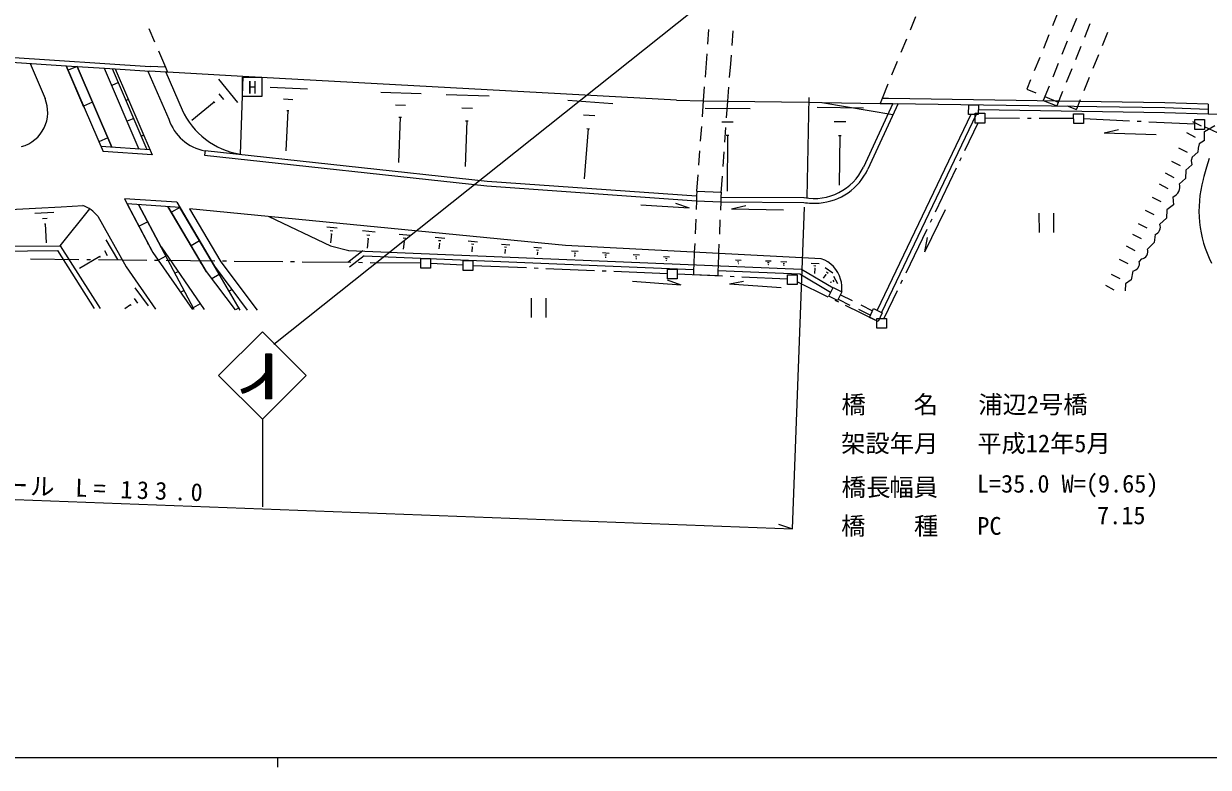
# Model space of a CAD drawing. Units: millimetres, scale not verified. Extents: x 40000 to 680000, y 20000 to 380000.
# Drawn here: x 241865 to 363878, y 204000 to 280614 of the extents above; entities that cross this region are included whole.
import ezdxf
from ezdxf.enums import TextEntityAlignment as Align

# ---------------------------------------------------------------- set-up
doc = ezdxf.new("R2010")
doc.units = ezdxf.units.MM
doc.header["$LTSCALE"] = 1000
for name, color, linetype, lineweight in [('M-BGD', 7, 'Continuous', 13), ('M-BMK-ROW', 30, 'Continuous', 13), ('M-STR-HTXT', 7, 'Continuous', 13), ('M-STR-STR1', 1, 'Continuous', 13), ('M-STR-STRC', 7, 'Continuous', 13), ('M-TTL-BAND', 7, 'Continuous', 13)]:
    doc.layers.add(name, color=color, linetype=linetype, lineweight=lineweight)
doc.styles.add('ＭＳ ゴシック', font='')
doc.styles.get('ＭＳ ゴシック').set_extended_font_data('MS Gothic')

msp = doc.modelspace()

# ---------------------------------------------------------------- linework, layer by layer
at = {"layer": 'M-BGD'}
for p, q in [((312327, 278508), (312438, 280004)), ((314825, 278369), (314937, 279865)), ((312181, 276552), (312253, 277511)), ((314685, 276483), (314751, 277372)), ((242530, 276518), (244074, 272894)), ((246245, 276280), (250035, 267439)), ((248070, 272025), (246245, 276280)), ((246246, 276277), (246246, 276277)), ((247367, 276200), (246446, 275809)), ((247367, 276200), (250936, 267880)), ((250936, 267880), (247367, 276200)), ((250171, 276021), (253740, 267681)), ((254592, 267621), (251022, 275962)), ((251293, 275952), (255083, 267091)), ((312074, 275118), (312181, 276552)), ((314578, 275064), (314685, 276483)), ((251634, 274540), (250933, 274239)), ((254668, 275723), (256813, 270787)), ((256521, 275624), (256521, 275622)), ((256521, 275622), (258175, 271749)), ((264422, 275187), (256681, 275613)), ((261939, 274885), (263893, 272503)), ((264422, 275187), (264166, 267175)), ((309099, 272725), (264422, 275187)), ((247208, 273927), (247258, 274007)), ((261960, 273403), (262451, 272813)), ((267257, 274077), (271103, 273888)), ((278634, 273551), (282810, 273413)), ((285384, 273324), (289800, 273186)), ((311893, 272686), (312000, 274120)), ((314397, 272647), (314503, 274067)), ((248941, 272526), (248020, 272125)), ((252636, 272798), (252416, 272698)), ((261489, 272522), (259197, 270638)), ((261429, 272592), (261549, 272452)), ((268640, 272856), (269601, 272806)), ((280157, 272240), (281198, 272211)), ((297922, 272749), (302529, 272381)), ((309099, 272725), (311893, 272682)), ((311770, 271016), (311893, 272686)), ((311893, 272682), (314396, 272644)), ((314268, 270902), (314397, 272647)), ((314396, 272644), (322709, 272517)), ((322719, 273022), (322513, 262697)), ((322709, 272517), (324105, 272496)), ((324071, 272502), (331392, 271243)), ((324105, 272496), (330070, 272405)), ((331372, 272385), (328360, 265834)), ((331922, 272375), (328811, 265624)), ((339183, 271267), (339203, 272269)), ((339203, 272269), (340204, 272259)), ((340204, 272259), (340185, 271258)), ((363879, 272320), (363850, 271319)), ((269071, 271674), (268862, 267518)), ((268951, 271684), (269191, 271674)), ((280638, 270979), (280480, 266322)), ((280508, 270979), (280768, 270969)), ((286997, 271953), (288099, 271914)), ((299536, 271238), (300687, 271138)), ((312064, 271895), (316680, 271867)), ((323580, 272001), (328347, 271933)), ((339404, 271267), (329759, 251083)), ((339955, 271257), (330210, 250873)), ((340185, 271258), (339183, 271267)), ((340195, 271758), (359373, 271467)), ((359363, 271467), (363850, 271319)), ((363850, 271319), (364841, 271289)), ((253208, 270855), (252507, 270555)), ((287508, 270601), (287350, 265884)), ((287368, 270611), (287638, 270601)), ((300007, 269806), (299589, 264628)), ((299857, 269816), (300147, 269796)), ((311586, 268523), (311697, 270019)), ((313787, 270504), (314938, 270494)), ((314085, 268409), (314195, 269905)), ((325354, 270549), (326545, 270530)), ((353162, 269382), (354624, 269723)), ((363169, 270047), (362288, 270517)), ((363470, 269506), (364541, 270128)), ((250515, 268841), (249604, 268450)), ((254220, 269113), (254000, 269013)), ((314218, 269112), (314498, 269112)), ((314358, 269112), (314331, 263364)), ((325775, 269108), (326075, 269108)), ((325925, 269108), (325847, 263990)), ((353162, 269382), (358519, 269204)), ((362559, 268895), (361667, 269365)), ((363480, 268595), (362930, 268234)), ((363480, 268595), (363470, 269506)), ((254862, 267601), (249814, 267949)), ((255083, 267091), (250035, 267439)), ((260550, 267564), (260480, 267073)), ((260550, 267564), (289614, 264403)), ((311403, 266030), (311513, 267525)), ((313902, 265916), (314012, 267411)), ((361728, 267332), (360837, 267802)), ((362800, 267363), (362199, 266852)), ((362830, 267803), (362800, 267363)), ((362930, 268234), (362830, 267803)), ((260480, 267073), (289564, 263903)), ((360998, 265960), (360106, 266430)), ((362180, 266081), (361569, 265519)), ((362199, 266852), (362099, 266511)), ((362099, 266511), (362180, 266081)), ((363982, 266722), (363692, 265821)), ((311206, 263362), (311329, 265032)), ((313700, 263173), (313828, 264918)), ((360348, 264738), (359456, 265208)), ((361569, 265519), (361529, 264668)), ((363432, 264879), (363362, 264589)), ((363692, 265821), (363432, 264879)), ((289575, 263903), (311157, 262361)), ((289614, 264403), (311177, 262861)), ((359747, 263616), (358866, 264086)), ((361529, 264668), (360919, 264127)), ((252251, 262583), (255178, 257036)), ((257639, 262215), (252251, 262583)), ((311157, 262361), (311120, 261465)), ((311177, 262861), (311157, 262361)), ((311157, 262361), (313660, 262252)), ((311196, 263362), (311177, 262861)), ((311206, 263362), (313700, 263253)), ((313680, 262752), (313660, 262252)), ((313700, 263253), (313680, 262752)), ((313680, 262752), (322203, 262696)), ((359017, 262243), (358135, 262714)), ((360238, 262785), (360279, 261964)), ((240474, 261465), (243088, 261607)), ((243028, 261106), (244971, 261207)), ((243088, 261607), (245711, 261758)), ((245613, 257742), (248666, 261529)), ((245711, 261758), (247975, 261880)), ((257939, 261684), (252531, 262062)), ((255067, 257256), (252531, 262062)), ((252822, 261511), (252792, 261501)), ((253703, 261983), (256069, 257507)), ((256069, 257507), (253703, 261983)), ((256728, 261774), (260666, 255086)), ((260687, 255046), (256728, 261774)), ((257939, 261684), (257078, 261183)), ((257639, 262215), (261507, 255637)), ((261507, 255637), (257939, 261684)), ((297669, 257767), (258951, 261554)), ((258951, 261554), (262178, 256088)), ((305419, 261937), (310416, 261649)), ((308994, 262119), (310416, 261649)), ((313660, 262252), (313625, 261411)), ((313660, 262252), (322203, 262196)), ((314782, 261531), (316234, 261892)), ((314782, 261531), (320140, 261444)), ((334664, 257114), (336825, 261462)), ((358316, 260911), (357425, 261381)), ((359618, 261433), (359558, 260561)), ((360279, 261964), (359618, 261433)), ((243789, 260556), (244270, 260586)), ((244000, 259985), (244120, 259995)), ((244060, 259995), (244171, 258022)), ((249507, 260799), (252404, 255563)), ((254635, 260210), (253754, 259739)), ((267113, 260757), (273454, 257716)), ((311079, 260466), (311017, 258967)), ((313583, 260412), (313520, 258914)), ((346439, 261086), (346440, 259083)), ((347941, 261086), (347942, 259083)), ((357586, 259539), (356694, 260009)), ((359558, 260561), (358888, 259960)), ((258101, 259451), (258061, 259431)), ((273072, 259668), (274154, 259569)), ((273443, 259308), (273714, 259278)), ((273553, 258968), (273454, 258026)), ((273513, 258978), (273583, 258968)), ((276758, 259310), (278060, 259180)), ((277209, 258869), (277529, 258839)), ((280524, 258941), (281695, 258821)), ((356996, 258437), (356114, 258907)), ((358397, 258888), (358318, 258077)), ((230301, 257585), (245613, 257742)), ((245613, 257742), (249742, 251265)), ((250340, 258356), (251523, 256323)), ((254686, 257967), (254596, 257917)), ((256008, 257607), (260468, 251150)), ((259417, 251159), (256069, 257507)), ((259974, 258240), (259113, 257729)), ((273454, 257716), (275357, 257256)), ((277329, 258469), (277240, 257497)), ((277289, 258469), (277369, 258469)), ((280934, 258551), (281225, 258521)), ((281045, 258180), (280965, 257379)), ((281005, 258180), (281075, 258180)), ((284239, 258622), (285231, 258523)), ((284580, 258292), (284830, 258262)), ((284680, 257982), (284620, 257431)), ((284650, 257982), (284710, 257982)), ((287644, 258243), (288596, 258154)), ((287975, 257923), (288215, 257903)), ((288065, 257623), (288015, 257102)), ((288035, 257623), (288095, 257623)), ((291080, 257905), (291951, 257825)), ((291380, 257614), (291600, 257594)), ((294425, 257586), (295206, 257506)), ((324008, 256398), (297669, 257767)), ((310976, 257968), (310939, 257073)), ((313478, 257914), (313443, 257074)), ((334664, 257114), (334963, 258587)), ((356345, 257225), (355464, 257695)), ((358318, 258077), (357627, 257396)), ((230291, 257084), (245343, 257242)), ((245343, 257242), (249141, 251265)), ((249710, 256633), (247597, 255400)), ((249680, 256693), (249750, 256573)), ((250180, 257244), (250471, 256733)), ((255178, 257036), (259246, 251159)), ((256510, 256666), (255759, 256265)), ((276779, 257197), (275247, 256014)), ((275317, 257256), (321966, 255316)), ((276939, 256686), (275418, 255514)), ((276939, 256686), (310860, 255280)), ((291460, 257344), (291421, 256953)), ((291430, 257344), (291490, 257344)), ((294695, 257315), (294895, 257295)), ((294745, 257075), (294795, 257075)), ((294775, 257075), (294745, 256805)), ((298300, 257227), (298991, 257177)), ((298551, 257007), (298721, 256987)), ((298601, 256786), (298641, 256786)), ((298621, 256786), (298611, 256626)), ((301485, 257028), (302156, 256988)), ((301726, 256808), (301896, 256798)), ((301776, 256608), (301816, 256608)), ((301796, 256608), (301786, 256488)), ((304650, 256829), (305281, 256790)), ((304870, 256619), (305031, 256609)), ((304921, 256429), (304961, 256429)), ((304941, 256429), (304941, 256349)), ((307775, 256631), (308375, 256591)), ((307985, 256440), (308135, 256431)), ((308035, 256250), (308075, 256250)), ((308055, 256250), (308055, 256220)), ((310939, 257073), (310880, 255781)), ((313443, 256944), (313383, 255672)), ((313443, 257074), (313443, 256944)), ((315186, 256284), (315756, 256264)), ((355625, 255862), (354743, 256333)), ((356997, 256384), (356766, 256103)), ((252404, 255563), (255431, 251208)), ((257762, 255064), (257442, 254894)), ((260125, 255997), (260045, 255957)), ((260666, 255086), (263633, 251121)), ((261507, 255637), (264895, 251102)), ((264174, 251112), (261507, 255637)), ((262178, 256088), (265896, 251092)), ((310860, 255280), (310840, 254779)), ((310880, 255781), (310860, 255280)), ((313363, 255171), (313344, 254670)), ((313383, 255672), (313363, 255171)), ((313363, 255171), (321816, 254825)), ((315396, 256104), (315536, 256094)), ((315446, 255923), (315476, 255923)), ((315456, 255923), (315456, 255913)), ((318260, 256185), (318861, 256165)), ((318481, 255995), (318631, 255995)), ((318531, 255815), (318571, 255815)), ((318551, 255815), (318551, 255775)), ((319863, 256116), (320463, 256076)), ((320083, 255916), (320233, 255916)), ((320123, 255735), (320163, 255735)), ((320143, 255735), (320143, 255695)), ((321966, 255316), (325222, 253394)), ((322957, 255947), (323788, 255907)), ((323258, 255687), (323468, 255677)), ((323348, 255426), (323318, 254866)), ((323328, 255436), (323378, 255426)), ((324429, 255477), (325191, 254937)), ((324550, 255046), (324740, 254916)), ((356106, 255122), (355916, 254220)), ((262009, 254786), (261228, 254325)), ((304571, 254095), (309559, 253717)), ((308146, 254217), (309559, 253717)), ((310840, 254779), (313344, 254670)), ((314546, 253810), (316018, 254101)), ((314546, 253810), (319894, 253442)), ((321816, 254825), (324971, 252964)), ((324480, 254756), (324220, 254385)), ((324460, 254776), (324510, 254736)), ((325021, 253995), (324931, 253945)), ((325011, 254015), (325031, 253965)), ((325201, 254205), (325291, 254015)), ((325271, 254606), (325672, 253855)), ((354804, 254320), (353923, 254790)), ((355365, 253819), (355316, 253098)), ((355916, 254220), (355365, 253819)), ((253317, 253400), (254669, 251528)), ((258384, 253122), (258044, 252951)), ((263341, 253244), (263021, 253054)), ((324791, 252533), (325242, 253424)), ((325242, 253424), (326133, 252974)), ((326133, 252974), (325683, 252083)), ((325983, 252674), (327192, 252079)), ((354194, 253168), (353313, 253638)), ((252867, 251647), (252296, 251236)), ((252827, 251707), (252907, 251587)), ((253257, 252288), (253598, 251818)), ((260057, 251741), (259316, 251350)), ((294137, 252348), (294138, 250345)), ((295639, 252349), (295640, 250346)), ((325683, 252083), (324791, 252533)), ((325753, 252223), (326967, 251628)), ((328090, 251638), (329299, 251043)), ((264043, 251332), (263673, 251121)), ((327865, 251187), (329079, 250592)), ((328979, 250342), (329389, 251253)), ((329880, 249921), (328979, 250342)), ((329389, 251253), (330300, 250833)), ((330300, 250833), (329880, 249921))]:
    msp.add_line(p, q, dxfattribs=at)
for centre, radius, start, end in [((240669, 271490), 3675, 285.58901, 22.49529), ((265404, 274997), 7922, 204.21528, 261.01335), ((261389, 272221), 4787, 197.38409, 259.76147), ((323292, 268185), 5578, 259.22518, 335.07665), ((323292, 268185), 6079, 274.73606, 335.07665), ((359847, 263826), 1112, 290.78112, 15.7704), ((374760, 261350), 11847, 164.36219, 207.08387), ((246544, 258224), 3916, 41.03799, 68.66945), ((323292, 268185), 6079, 259.66164, 274.73606), ((358117, 259659), 821, 289.94592, 21.11778), ((322928, 253373), 3215, 16.59167, 70.25548), ((356906, 257145), 761, 276.89926, 19.35926), ((355995, 255913), 791, 278.14555, 14.16924), ((322928, 253373), 3215, 353.10028, 16.59167)]:
    msp.add_arc(centre, radius, start, end, dxfattribs=at)
at = {"layer": 'M-BMK-ROW'}
for p, q in [((339875, 270376), (339874, 271378)), ((339874, 271378), (340876, 271378)), ((340876, 271378), (340876, 270377)), ((344443, 270859), (340876, 270877)), ((350009, 271322), (351011, 271323)), ((350010, 270321), (350009, 271322)), ((351011, 271323), (351011, 270321)), ((340135, 270376), (338765, 267521)), ((340876, 270377), (339875, 270376)), ((345643, 270853), (345243, 270855)), ((350010, 270832), (346443, 270849)), ((351011, 270321), (350010, 270321)), ((355756, 270577), (351011, 270802)), ((356954, 270520), (356555, 270539)), ((362498, 270257), (357753, 270482)), ((362498, 270727), (363499, 270728)), ((362498, 269726), (362498, 270727)), ((363500, 269726), (362498, 269726)), ((363499, 270728), (363500, 269726)), ((368378, 267716), (363500, 269997)), ((338419, 266800), (338246, 266440)), ((337899, 265718), (335736, 261211)), ((335390, 260490), (335217, 260129)), ((334870, 259408), (332707, 254900)), ((247554, 256293), (242554, 256345)), ((248754, 256281), (248354, 256285)), ((254554, 256220), (249554, 256272)), ((282778, 256418), (283780, 256419)), ((282779, 255417), (282778, 256418)), ((283780, 256419), (283780, 255417)), ((255753, 256208), (255353, 256212)), ((261553, 256148), (256553, 256200)), ((262753, 256135), (262353, 256139)), ((268553, 256075), (263553, 256127)), ((269753, 256063), (269353, 256067)), ((275552, 256003), (270553, 256054)), ((276752, 255990), (276352, 255994)), ((282778, 255928), (277552, 255982)), ((283780, 255417), (282779, 255417)), ((287135, 255719), (283780, 255898)), ((287135, 256200), (288136, 256201)), ((287135, 255199), (287135, 256200)), ((288137, 255199), (287135, 255199)), ((288136, 256201), (288137, 255199)), ((293655, 255451), (288136, 255680)), ((294854, 255401), (294454, 255418)), ((300649, 255160), (295653, 255368)), ((301848, 255111), (301448, 255127)), ((308166, 254848), (302647, 255077)), ((308166, 254327), (308166, 255329)), ((308166, 255329), (309167, 255329)), ((309167, 255329), (309168, 254328)), ((309168, 254328), (308166, 254327)), ((313847, 254592), (309167, 254809)), ((315046, 254537), (314646, 254555)), ((320524, 254283), (315845, 254500)), ((320525, 253753), (320524, 254754)), ((320524, 254754), (321526, 254754)), ((321526, 254754), (321526, 253753)), ((324730, 252443), (321526, 254013)), ((332360, 254179), (332187, 253818)), ((321526, 253753), (320525, 253753)), ((331841, 253097), (330471, 250242)), ((325807, 251914), (325448, 252090)), ((329730, 249991), (326526, 251562)), ((329730, 249240), (329730, 250242)), ((329730, 250242), (330731, 250242)), ((330731, 250242), (330732, 249241)), ((330732, 249241), (329730, 249240))]:
    msp.add_line(p, q, dxfattribs=at)
at = {"layer": 'M-STR-HTXT'}
for p, q in [((321057, 228586), (322293, 261705)), ((188912, 233530), (321057, 228586)), ((319625, 229036), (321057, 228586))]:
    msp.add_line(p, q, dxfattribs=at)
at = {"layer": 'M-STR-STR1'}
for p, q in [((333727, 281334), (333158, 279946)), ((348391, 281776), (347827, 280386)), ((350295, 281146), (349732, 279755)), ((254759, 280106), (255349, 278727)), ((347452, 279459), (346889, 278069)), ((351687, 280585), (351124, 279195)), ((353495, 279715), (352933, 278325)), ((332779, 279021), (332211, 277632)), ((349357, 278828), (348794, 277438)), ((350749, 278268), (350187, 276878)), ((240386, 277163), (254901, 276214)), ((255743, 277807), (256461, 276128)), ((346513, 277142), (345950, 275752)), ((352557, 277398), (351995, 276007)), ((240608, 276646), (246246, 276277)), ((246246, 276277), (250172, 276020)), ((250172, 276020), (251295, 275947)), ((251295, 275947), (254868, 275713)), ((256461, 276128), (254896, 276214)), ((256461, 276128), (256681, 275613)), ((331832, 276707), (331263, 275319)), ((348419, 276511), (347856, 275120)), ((349811, 275951), (349249, 274560)), ((256521, 275622), (254868, 275713)), ((256681, 275613), (256521, 275622)), ((345574, 274825), (345181, 273854)), ((351620, 275080), (351057, 273690)), ((330884, 274394), (330274, 272904)), ((345181, 273854), (346113, 273476)), ((347481, 274193), (346874, 272693)), ((348874, 273633), (348266, 272133)), ((330274, 272904), (330070, 272405)), ((330070, 272405), (331372, 272385)), ((330949, 272893), (330274, 272904)), ((359395, 272469), (330949, 272893)), ((331382, 272385), (359383, 271968)), ((346874, 272693), (348266, 272133)), ((347040, 273100), (348430, 272537)), ((349357, 272161), (350289, 271783)), ((350682, 272763), (350289, 271793)), ((363876, 272321), (359395, 272469)), ((359383, 271968), (363859, 271820))]:
    msp.add_line(p, q, dxfattribs=at)
at = {"layer": 'M-STR-STRC'}
for p, q in [((315672, 285817), (267640, 247548)), ((264392, 275117), (266395, 275118)), ((264393, 273114), (264392, 275117)), ((266395, 275118), (266396, 273115)), ((266396, 273115), (264393, 273114)), ((266448, 248880), (261943, 244371)), ((270957, 244375), (266448, 248880)), ((267380, 246567), (266779, 246566)), ((266779, 246566), (266780, 244616)), ((266780, 246051), (267295, 246567)), ((266780, 246475), (266870, 246566)), ((266780, 246334), (267012, 246566)), ((266780, 246193), (267153, 246566)), ((266780, 245910), (267380, 246511)), ((267381, 245889), (266780, 246490)), ((267381, 246031), (266845, 246566)), ((267381, 246172), (266986, 246566)), ((267380, 246314), (267128, 246566)), ((267380, 246455), (267269, 246567)), ((267380, 246567), (267383, 241960)), ((266780, 245769), (267380, 246369)), ((267381, 245748), (266780, 246349)), ((266780, 245627), (267381, 246228)), ((267381, 245606), (266780, 246207)), ((266780, 245486), (267381, 246086)), ((267381, 245465), (266780, 246066)), ((266780, 245345), (267381, 245945)), ((267381, 245323), (266780, 245924)), ((266780, 245203), (267381, 245804)), ((267381, 245182), (266780, 245783)), ((266780, 245062), (267381, 245662)), ((267381, 245040), (266780, 245641)), ((266780, 244920), (267381, 245521)), ((267381, 244899), (266780, 245500)), ((266780, 244779), (267381, 245380)), ((267381, 244757), (266780, 245359)), ((261943, 244371), (266452, 239866)), ((265089, 242805), (267381, 245097)), ((265376, 242950), (267381, 244956)), ((265718, 243151), (267381, 244814)), ((266202, 243494), (267381, 244673)), ((266529, 243771), (266245, 244055)), ((266602, 243839), (266319, 244123)), ((266674, 243909), (266391, 244192)), ((266452, 239866), (270957, 244375)), ((266745, 243979), (266462, 244263)), ((267382, 243484), (266531, 244335)), ((267382, 243625), (266599, 244408)), ((267382, 243767), (266666, 244482)), ((267382, 243908), (266732, 244558)), ((266780, 244638), (267381, 245238)), ((267381, 244616), (266780, 245217)), ((267381, 244474), (266780, 245076)), ((267381, 244333), (266780, 244934)), ((267382, 244191), (266780, 244793)), ((267382, 244050), (266780, 244651)), ((266781, 243931), (267381, 244532)), ((266781, 243790), (267381, 244390)), ((266781, 243648), (267381, 244249)), ((266781, 243507), (267382, 244108)), ((264279, 242914), (264400, 242532)), ((264591, 242598), (264281, 242908)), ((264296, 242861), (264386, 242950)), ((264330, 242753), (264611, 243034)), ((264364, 242646), (264858, 243140)), ((264694, 242636), (264382, 242949)), ((264398, 242538), (265136, 243277)), ((264795, 242676), (264486, 242986)), ((264895, 242718), (264588, 243025)), ((264604, 242602), (265469, 243468)), ((264993, 242761), (264689, 243066)), ((265090, 242806), (264788, 243108)), ((264836, 242693), (265939, 243797)), ((265186, 242852), (264885, 243152)), ((265280, 242899), (264981, 243198)), ((265372, 242948), (265076, 243245)), ((265463, 242999), (265168, 243293)), ((265553, 243050), (265259, 243344)), ((265641, 243103), (265349, 243395)), ((265728, 243158), (265438, 243448)), ((265814, 243213), (265524, 243503)), ((265899, 243270), (265610, 243559)), ((265982, 243328), (265694, 243616)), ((266064, 243388), (265777, 243675)), ((266144, 243449), (265858, 243735)), ((266224, 243511), (265938, 243796)), ((266302, 243574), (266017, 243859)), ((266379, 243639), (266095, 243923)), ((266454, 243704), (266171, 243988)), ((266781, 244016), (266782, 241960)), ((266781, 244003), (266781, 243962)), ((266781, 244003), (266782, 241960)), ((266781, 243366), (267382, 243966)), ((267382, 243342), (266781, 243944)), ((266781, 243224), (267382, 243825)), ((267382, 243201), (266781, 243802)), ((266781, 243083), (267382, 243683)), ((267382, 243059), (266781, 243661)), ((266781, 242942), (267382, 243542)), ((267382, 242918), (266781, 243519)), ((266781, 242800), (267382, 243401)), ((267382, 242776), (266781, 243378)), ((266781, 242659), (267382, 243259)), ((267382, 242635), (266781, 243236)), ((266781, 242517), (267382, 243118)), ((267382, 242494), (266781, 243095)), ((267382, 242352), (266781, 242953)), ((267382, 242211), (266781, 242812)), ((266782, 242376), (267382, 242977)), ((266782, 242235), (267382, 242835)), ((264486, 242561), (264347, 242701)), ((267383, 242069), (266781, 242670)), ((267350, 241960), (266781, 242529)), ((267209, 241960), (266781, 242387)), ((266782, 242093), (267382, 242694)), ((267068, 241960), (266782, 242246)), ((266926, 241960), (266782, 242104)), ((266785, 241960), (266782, 241963)), ((267383, 241960), (266782, 241960)), ((266789, 241960), (267382, 242553)), ((266931, 241960), (267382, 242411)), ((267072, 241960), (267382, 242270)), ((267214, 241960), (267383, 242129)), ((267355, 241960), (267383, 241987)), ((266452, 239866), (266457, 230853))]:
    msp.add_line(p, q, dxfattribs=at)
for radius, start, end in [(5398, 287.95854, 320.50818), (5798, 287.93053, 315.92677)]:
    msp.add_arc((262615, 248049), radius, start, end, dxfattribs=at)
at = {"layer": 'M-TTL-BAND'}
for p, q in [((40000, 205000), (579000, 205000)), ((268000, 205000), (268000, 204000))]:
    msp.add_line(p, q, dxfattribs=at)

# ---------------------------------------------------------------- texts
at = {"layer": 'M-STR-HTXT', "style": 'ＭＳ ゴシック'}
for s, rotation, p in [('橋', 0.028, (326099, 239905)), ('名', 0.028, (333530, 239909)), ('浦辺2号橋', 0.028, (340190, 239912)), ('架設年月', 0.028, (326061, 235899)), ('平成12年5月', 0.028, (340082, 235906)), ('L=35.0 W=(9.65)', 0.028, (340041, 231752)), ('ー', 357.859, (239777, 231632)), ('ル', 357.859, (242491, 231523)), ('L', 357.859, (247138, 231355)), ('=', 357.859, (249011, 231285)), ('1', 357.859, (251785, 231177)), ('3', 357.859, (253467, 231117)), ('3', 357.859, (255350, 231048)), ('0', 357.859, (259006, 230910)), ('橋', 0.028, (326103, 231393)), ('長', 0.028, (328647, 231394)), ('幅', 0.028, (331031, 231395)), ('員', 0.028, (333534, 231396)), ('.', 357.859, (257323, 230969)), ('7.15', 0.028, (352419, 228491)), ('橋\u3000\u3000種', 0.028, (326065, 227397)), ('PC', 0.028, (340086, 227403))]:
    msp.add_text(s, height=1833, rotation=rotation, dxfattribs=at).set_placement(p, align=Align.BOTTOM_LEFT)
at = {"layer": 'M-STR-STRC', "style": 'ＭＳ ゴシック'}
msp.add_text('H', height=1320, rotation=0.028, dxfattribs=at).set_placement((265428, 274059), align=Align.MIDDLE_CENTER)

doc.saveas('drawing.dxf')
